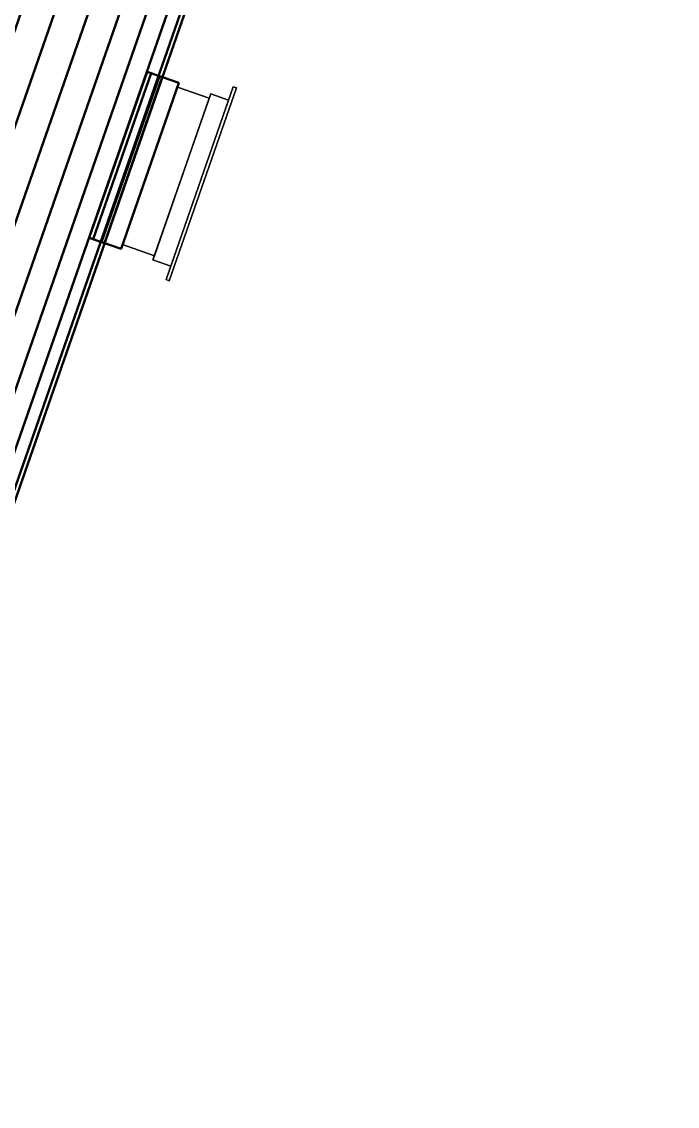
# Model space of a CAD drawing. Header units: inches. Extents: x -1654 to 1344, y -1538 to 36.
# Drawn here: x -434.2 to -396.9, y -149.5 to -87.8 of the extents above; entities that cross this region are included whole.
import ezdxf

# ---------------------------------------------------------------- set-up
doc = ezdxf.new("R2010")
doc.units = ezdxf.units.IN
doc.header["$MEASUREMENT"] = 0
doc.linetypes.add('Center', pattern=[1.25, 0.25, -0.1875, 0.625, -0.1875])
for name, color, linetype, lineweight in [('M-EQPT', 2, 'Continuous', 50), ('M-HVAC-CDFF', 3, 'Continuous', 30), ('M-HVAC-CDFF-SA', 3, 'Continuous', 30), ('M-HVAC-DUCT', 1, 'Center', 30), ('M-HVAC-DUCT-SA', 1, 'Continuous', 50)]:
    doc.layers.add(name, color=color, linetype=linetype, lineweight=lineweight)

# ---------------------------------------------------------------- blocks, each defined once
blk = doc.blocks.new('Heat Pump - Horizontal - Water Source - Heat Pump 5 Ton Horizontal-844844-_3D_')
at = {"layer": 'M-EQPT'}
mesh = blk.add_polyface(dxfattribs=at)
corners = [(35.6, -12.699, 10.65), (35.6, 12.699, 10.65), (-35.6, 12.699, 10.65), (-35.6, -12.699, 10.65)]
mesh.append_faces([[corners[k] for k in face] for face in [(3, 0, 1, 2)]])
mesh = blk.add_polyface(dxfattribs=at)
corners = [(35.6, -12.699, -10.65), (-35.6, -12.699, -10.65), (-35.6, 12.699, -10.65), (35.6, 12.699, -10.65)]
mesh.append_faces([[corners[k] for k in face] for face in [(2, 3, 0, 1)]])
mesh = blk.add_polyface(dxfattribs=at)
corners = [(-35.6, 12.699, 10.65), (35.6, 12.699, 10.65), (35.6, 12.699, -10.65), (-35.6, 12.699, -10.65)]
mesh.append_faces([[corners[k] for k in face] for face in [(0, 1, 2, 3)]])
blk = doc.blocks.new('Supply Diffuser - Sidewall - 10 x 6-950647-_3D_')
at = {"layer": 'M-HVAC-CDFF'}
mesh = blk.add_polyface(dxfattribs=at)
corners = [(-4.75, 3, 2.75), (4.75, 3, 2.75), (4.75, 3, -2.75), (-4.75, 3, -2.75)]
mesh.append_faces([[corners[k] for k in face] for face in [(2, 3, 0, 1)]])
mesh = blk.add_polyface(dxfattribs=at)
corners = [(-4.75, 3, 2.75), (-4.75, 3, -2.75), (-4.75, 1.078125, -2.75), (-4.75, 1.078125, 2.75)]
mesh.append_faces([[corners[k] for k in face] for face in [(2, 3, 0, 1)]])
mesh = blk.add_polyface(dxfattribs=at)
corners = [(-4.75, 3, -2.75), (4.75, 3, -2.75), (4.75, 1.078125, -2.75), (-4.75, 1.078125, -2.75)]
mesh.append_faces([[corners[k] for k in face] for face in [(2, 3, 0, 1)]])
mesh = blk.add_polyface(dxfattribs=at)
corners = [(4.75, 3, 2.75), (-4.75, 3, 2.75), (-4.75, 1.078125, 2.75), (4.75, 1.078125, 2.75)]
mesh.append_faces([[corners[k] for k in face] for face in [(2, 3, 0, 1)]])
mesh = blk.add_polyface(dxfattribs=at)
corners = [(4.75, 3, -2.75), (4.75, 3, 2.75), (4.75, 1.078125, 2.75), (4.75, 1.078125, -2.75)]
mesh.append_faces([[corners[k] for k in face] for face in [(2, 3, 0, 1)]])
mesh = blk.add_polyface(dxfattribs=at)
corners = [(-5, 1.078125, 3), (5, 1.078125, 3), (5, 1.078125, -3), (-5, 1.078125, -3), (-4.75, 1.078125, 2.75), (-4.75, 1.078125, -2.75), (4.75, 1.078125, -2.75), (4.75, 1.078125, 2.75)]
mesh.append_faces([[corners[k] for k in face] for face in [(3, 5, 6, 2), (2, 6, 7, 1)]], dxfattribs={"vtx0": -1, "vtx2": -1})
mesh.append_faces([[corners[k] for k in face] for face in [(4, 5, 3, 0), (7, 4, 0, 1)]], dxfattribs={"vtx1": -1, "vtx3": -1})
mesh = blk.add_polyface(dxfattribs=at)
corners = [(-5, 1.078125, 3), (-5, 1.078125, -3), (-5, 0, -3), (-5, 0, 3)]
mesh.append_faces([[corners[k] for k in face] for face in [(2, 3, 0, 1)]])
mesh = blk.add_polyface(dxfattribs=at)
corners = [(-5, 1.078125, -3), (5, 1.078125, -3), (5, 0, -3), (-5, 0, -3)]
mesh.append_faces([[corners[k] for k in face] for face in [(2, 3, 0, 1)]])
mesh = blk.add_polyface(dxfattribs=at)
corners = [(5, 1.078125, 3), (-5, 1.078125, 3), (-5, 0, 3), (5, 0, 3)]
mesh.append_faces([[corners[k] for k in face] for face in [(2, 3, 0, 1)]])
mesh = blk.add_polyface(dxfattribs=at)
corners = [(5, 1.078125, -3), (5, 1.078125, 3), (5, 0, 3), (5, 0, -3)]
mesh.append_faces([[corners[k] for k in face] for face in [(2, 3, 0, 1)]])
mesh = blk.add_polyface(dxfattribs=at)
corners = [(5.8125, 0, 3.8125), (5.8125, 0, -3.8125), (-5.8125, 0, -3.8125), (-5.8125, 0, 3.8125), (-5, 0, 3), (-5, 0, -3), (5, 0, -3), (5, 0, 3)]
mesh.append_faces([[corners[k] for k in face] for face in [(3, 4, 5, 2), (2, 5, 6, 1)]], dxfattribs={"vtx0": -1, "vtx2": -1})
mesh.append_faces([[corners[k] for k in face] for face in [(7, 4, 3, 0), (6, 7, 0, 1)]], dxfattribs={"vtx1": -1, "vtx3": -1})
mesh = blk.add_polyface(dxfattribs=at)
corners = [(-5.8125, -0.1875, 3.8125), (5.8125, -0.1875, 3.8125), (5.8125, 0, 3.8125), (-5.8125, 0, 3.8125)]
mesh.append_faces([[corners[k] for k in face] for face in [(0, 1, 2, 3)]])
mesh = blk.add_polyface(dxfattribs=at)
corners = [(-5.8125, -0.1875, -3.8125), (-5.8125, -0.1875, 3.8125), (-5.8125, 0, 3.8125), (-5.8125, 0, -3.8125)]
mesh.append_faces([[corners[k] for k in face] for face in [(0, 1, 2, 3)]])
mesh = blk.add_polyface(dxfattribs=at)
corners = [(5.8125, -0.1875, -3.8125), (-5.8125, -0.1875, -3.8125), (-5.8125, 0, -3.8125), (5.8125, 0, -3.8125)]
mesh.append_faces([[corners[k] for k in face] for face in [(0, 1, 2, 3)]])
mesh = blk.add_polyface(dxfattribs=at)
corners = [(5.8125, -0.1875, 3.8125), (-5.8125, -0.1875, 3.8125), (-5.8125, -0.1875, -3.8125), (5.8125, -0.1875, -3.8125)]
mesh.append_faces([[corners[k] for k in face] for face in [(3, 0, 1, 2)]])
mesh = blk.add_polyface(dxfattribs=at)
corners = [(5.8125, -0.1875, 3.8125), (5.8125, -0.1875, -3.8125), (5.8125, 0, -3.8125), (5.8125, 0, 3.8125)]
mesh.append_faces([[corners[k] for k in face] for face in [(0, 1, 2, 3)]])
blk = doc.blocks.new('Rectangular Takeoff - Standard-896493-_3D_')
at = {"layer": 'M-HVAC-DUCT', "color": 8, "linetype": 'Continuous', "lineweight": 50}
mesh = blk.add_polyface(dxfattribs=at)
corners = [(-0.915, 5, 3), (-0.915, 5, -3), (-0.915, -5, -3), (-0.915, -5, 3)]
mesh.append_faces([[corners[k] for k in face] for face in [(0, 1, 2, 3)]], dxfattribs={"color": 8})
mesh = blk.add_polyface(dxfattribs=at)
corners = [(-0.915, 5, -3), (-0.915, 5, 3), (1, 5, 3), (1, 5, -3)]
mesh.append_faces([[corners[k] for k in face] for face in [(3, 0, 1, 2)]], dxfattribs={"color": 8})
mesh = blk.add_polyface(dxfattribs=at)
corners = [(-0.915, -5, -3), (-0.915, 5, -3), (1, 5, -3), (1, -5, -3)]
mesh.append_faces([[corners[k] for k in face] for face in [(3, 0, 1, 2)]], dxfattribs={"color": 8})
mesh = blk.add_polyface(dxfattribs=at)
corners = [(1, 5, 3), (-0.915, 5, 3), (-0.915, -5, 3), (1, -5, 3)]
mesh.append_faces([[corners[k] for k in face] for face in [(1, 2, 3, 0)]], dxfattribs={"color": 8})
mesh = blk.add_polyface(dxfattribs=at)
corners = [(1, 5, 3), (1, -5, 3), (1, -5, -3), (1, 5, -3)]
mesh.append_faces([[corners[k] for k in face] for face in [(3, 0, 1, 2)]], dxfattribs={"color": 8})
mesh = blk.add_polyface(dxfattribs=at)
corners = [(-0.915, -5, 3), (-0.915, -5, -3), (1, -5, -3), (1, -5, 3)]
mesh.append_faces([[corners[k] for k in face] for face in [(0, 1, 2, 3)]], dxfattribs={"color": 8})

msp = doc.modelspace()

# ---------------------------------------------------------------- linework, layer by layer
at = {"layer": 'M-HVAC-DUCT', "color": 5}
msp.add_line((-449.295, -135.935, 1350), (-416.075, -40.592, 1350), dxfattribs=at)
msp.add_line((-449.295, -135.935, 1350), (-416.075, -40.592, 1350), dxfattribs=at)

# ---------------------------------------------------------------- block references
at = {"layer": 'M-EQPT', "rotation": 340.7901312840834}
msp.add_blockref('Heat Pump - Horizontal - Water Source - Heat Pump 5 Ton Horizontal-844844-_3D_', (-434.679, -166.162, 1350), dxfattribs=at)
at = {"layer": 'M-HVAC-CDFF-SA', "rotation": 70.7901312840833}
msp.add_blockref('Supply Diffuser - Sidewall - 10 x 6-950647-_3D_', (-424.073, -96.978, 1350), dxfattribs=at)
at = {"layer": 'M-HVAC-DUCT-SA', "color": 8, "extrusion": (0, 0, -1), "rotation": 199.2098687159167}
msp.add_blockref('Rectangular Takeoff - Standard-896493-_3D_', (427.851, -95.662, -1350), dxfattribs=at)

# ---------------------------------------------------------------- meshes
at = {"layer": 'M-HVAC-DUCT-SA', "color": 8}
mesh = msp.add_polyface(dxfattribs=at)
corners = [(-455.906, -133.631, 1350), (-455.68, -133.71, 1351.812), (-455.02, -133.94, 1353.5), (-453.97, -134.306, 1354.95), (-452.601, -134.783, 1356.062), (-451.006, -135.338, 1356.761), (-449.295, -135.935, 1357), (-416.075, -40.592, 1357), (-417.786, -39.996, 1356.761), (-419.38, -39.44, 1356.062), (-420.749, -38.963, 1354.95), (-421.8, -38.597, 1353.5), (-422.46, -38.367, 1351.812), (-422.685, -38.289, 1350)]
mesh.append_faces([[corners[k] for k in face] for face in [(7, 8, 5, 6)]], dxfattribs={"vtx1": -1, "color": 8})
mesh.append_faces([[corners[k] for k in face] for face in [(8, 9, 4, 5), (3, 4, 9, 10), (11, 12, 1, 2), (2, 3, 10, 11)]], dxfattribs={"vtx1": -1, "vtx3": -1, "color": 8})
mesh.append_faces([[corners[k] for k in face] for face in [(12, 13, 0, 1)]], dxfattribs={"vtx3": -1, "color": 8})
mesh = msp.add_polyface(dxfattribs=at)
corners = [(-449.295, -135.935, 1343), (-451.006, -135.338, 1343.239), (-452.601, -134.783, 1343.938), (-453.97, -134.306, 1345.05), (-455.02, -133.94, 1346.5), (-455.68, -133.71, 1348.188), (-455.906, -133.631, 1350), (-422.685, -38.289, 1350), (-422.46, -38.367, 1348.188), (-421.8, -38.597, 1346.5), (-420.749, -38.963, 1345.05), (-419.38, -39.44, 1343.938), (-417.786, -39.996, 1343.239), (-416.075, -40.592, 1343)]
mesh.append_faces([[corners[k] for k in face] for face in [(7, 8, 5, 6)]], dxfattribs={"vtx1": -1, "color": 8})
mesh.append_faces([[corners[k] for k in face] for face in [(8, 9, 4, 5), (3, 4, 9, 10), (11, 12, 1, 2), (2, 3, 10, 11)]], dxfattribs={"vtx1": -1, "vtx3": -1, "color": 8})
mesh.append_faces([[corners[k] for k in face] for face in [(12, 13, 0, 1)]], dxfattribs={"vtx3": -1, "color": 8})
mesh = msp.add_polyface(dxfattribs=at)
corners = [(-449.295, -135.935, 1357), (-447.585, -136.531, 1356.761), (-445.99, -137.086, 1356.062), (-444.621, -137.563, 1354.95), (-443.571, -137.929, 1353.5), (-442.91, -138.159, 1351.812), (-442.685, -138.238, 1350), (-409.465, -42.895, 1350), (-409.69, -42.817, 1351.812), (-410.351, -42.586, 1353.5), (-411.401, -42.22, 1354.95), (-412.77, -41.743, 1356.062), (-414.364, -41.188, 1356.761), (-416.075, -40.592, 1357)]
mesh.append_faces([[corners[k] for k in face] for face in [(8, 9, 4, 5), (3, 4, 9, 10), (11, 12, 1, 2), (2, 3, 10, 11)]], dxfattribs={"vtx1": -1, "vtx3": -1, "color": 8})
mesh.append_faces([[corners[k] for k in face] for face in [(6, 7, 8, 5)]], dxfattribs={"vtx2": -1, "color": 8})
mesh.append_faces([[corners[k] for k in face] for face in [(12, 13, 0, 1)]], dxfattribs={"vtx3": -1, "color": 8})
mesh = msp.add_polyface(dxfattribs=at)
corners = [(-442.685, -138.238, 1350), (-442.91, -138.159, 1348.188), (-443.571, -137.929, 1346.5), (-444.621, -137.563, 1345.05), (-445.99, -137.086, 1343.938), (-447.585, -136.531, 1343.239), (-449.295, -135.935, 1343), (-416.075, -40.592, 1343), (-414.364, -41.188, 1343.239), (-412.77, -41.743, 1343.938), (-411.401, -42.22, 1345.05), (-410.351, -42.586, 1346.5), (-409.69, -42.817, 1348.188), (-409.465, -42.895, 1350)]
mesh.append_faces([[corners[k] for k in face] for face in [(7, 8, 5, 6)]], dxfattribs={"vtx1": -1, "color": 8})
mesh.append_faces([[corners[k] for k in face] for face in [(8, 9, 4, 5), (3, 4, 9, 10), (11, 12, 1, 2), (2, 3, 10, 11)]], dxfattribs={"vtx1": -1, "vtx3": -1, "color": 8})
mesh.append_faces([[corners[k] for k in face] for face in [(12, 13, 0, 1)]], dxfattribs={"vtx3": -1, "color": 8})
mesh = msp.add_polyface(dxfattribs=at)
corners = [(-430.36, -100.082, 1347), (-430.36, -100.082, 1353), (-427.07, -90.639, 1353), (-427.07, -90.639, 1347)]
mesh.append_faces([[corners[k] for k in face] for face in [(0, 1, 2, 3)]], dxfattribs={"color": 8})
mesh = msp.add_polyface(dxfattribs=at)
corners = [(-427.07, -90.639, 1353), (-430.36, -100.082, 1353), (-430.133, -100.161, 1353), (-426.843, -90.718, 1353)]
mesh.append_faces([[corners[k] for k in face] for face in [(3, 0, 1, 2)]], dxfattribs={"color": 8})
mesh = msp.add_polyface(dxfattribs=at)
corners = [(-430.36, -100.082, 1347), (-427.07, -90.639, 1347), (-426.843, -90.718, 1347), (-430.133, -100.161, 1347)]
mesh.append_faces([[corners[k] for k in face] for face in [(3, 0, 1, 2)]], dxfattribs={"color": 8})
mesh = msp.add_polyface(dxfattribs=at)
corners = [(-429.496, -100.384, 1350), (-426.205, -90.94, 1350), (-426.367, -90.884, 1351.538), (-426.843, -90.718, 1353), (-430.133, -100.161, 1353), (-429.657, -100.327, 1351.538)]
mesh.append_faces([[corners[k] for k in face] for face in [(5, 0, 1, 2), (2, 3, 4, 5)]], dxfattribs={"vtx3": -1, "color": 8})
mesh = msp.add_polyface(dxfattribs=at)
corners = [(-426.205, -90.94, 1350), (-429.496, -100.384, 1350), (-429.657, -100.327, 1348.462), (-430.133, -100.161, 1347), (-426.843, -90.718, 1347), (-426.367, -90.884, 1348.462)]
mesh.append_faces([[corners[k] for k in face] for face in [(2, 3, 4, 5), (5, 0, 1, 2)]], dxfattribs={"vtx3": -1, "color": 8})
mesh = msp.add_polyface(dxfattribs=at)
corners = [(-427.07, -90.639, 1347), (-427.07, -90.639, 1353), (-426.843, -90.718, 1353), (-426.367, -90.884, 1351.538), (-426.205, -90.94, 1350), (-426.367, -90.884, 1348.462), (-426.843, -90.718, 1347)]
mesh.append_faces([[corners[k] for k in face] for face in [(4, 0, 1, 3)]], dxfattribs={"vtx0": -1, "vtx2": -1, "color": 8})
mesh.append_faces([[corners[k] for k in face] for face in [(5, 6, 0, 4), (1, 2, 3)]], dxfattribs={"vtx2": -1, "color": 8})
mesh = msp.add_polyface(dxfattribs=at)
corners = [(-430.36, -100.082, 1353), (-430.36, -100.082, 1347), (-430.133, -100.161, 1347), (-429.657, -100.327, 1348.462), (-429.496, -100.384, 1350), (-429.657, -100.327, 1351.538), (-430.133, -100.161, 1353)]
mesh.append_faces([[corners[k] for k in face] for face in [(6, 0, 5)]], dxfattribs={"vtx1": -1, "color": 8})
mesh.append_faces([[corners[k] for k in face] for face in [(0, 1, 4, 5)]], dxfattribs={"vtx1": -1, "vtx3": -1, "color": 8})
mesh.append_faces([[corners[k] for k in face] for face in [(1, 2, 3, 4)]], dxfattribs={"vtx3": -1, "color": 8})

doc.saveas('drawing.dxf')
